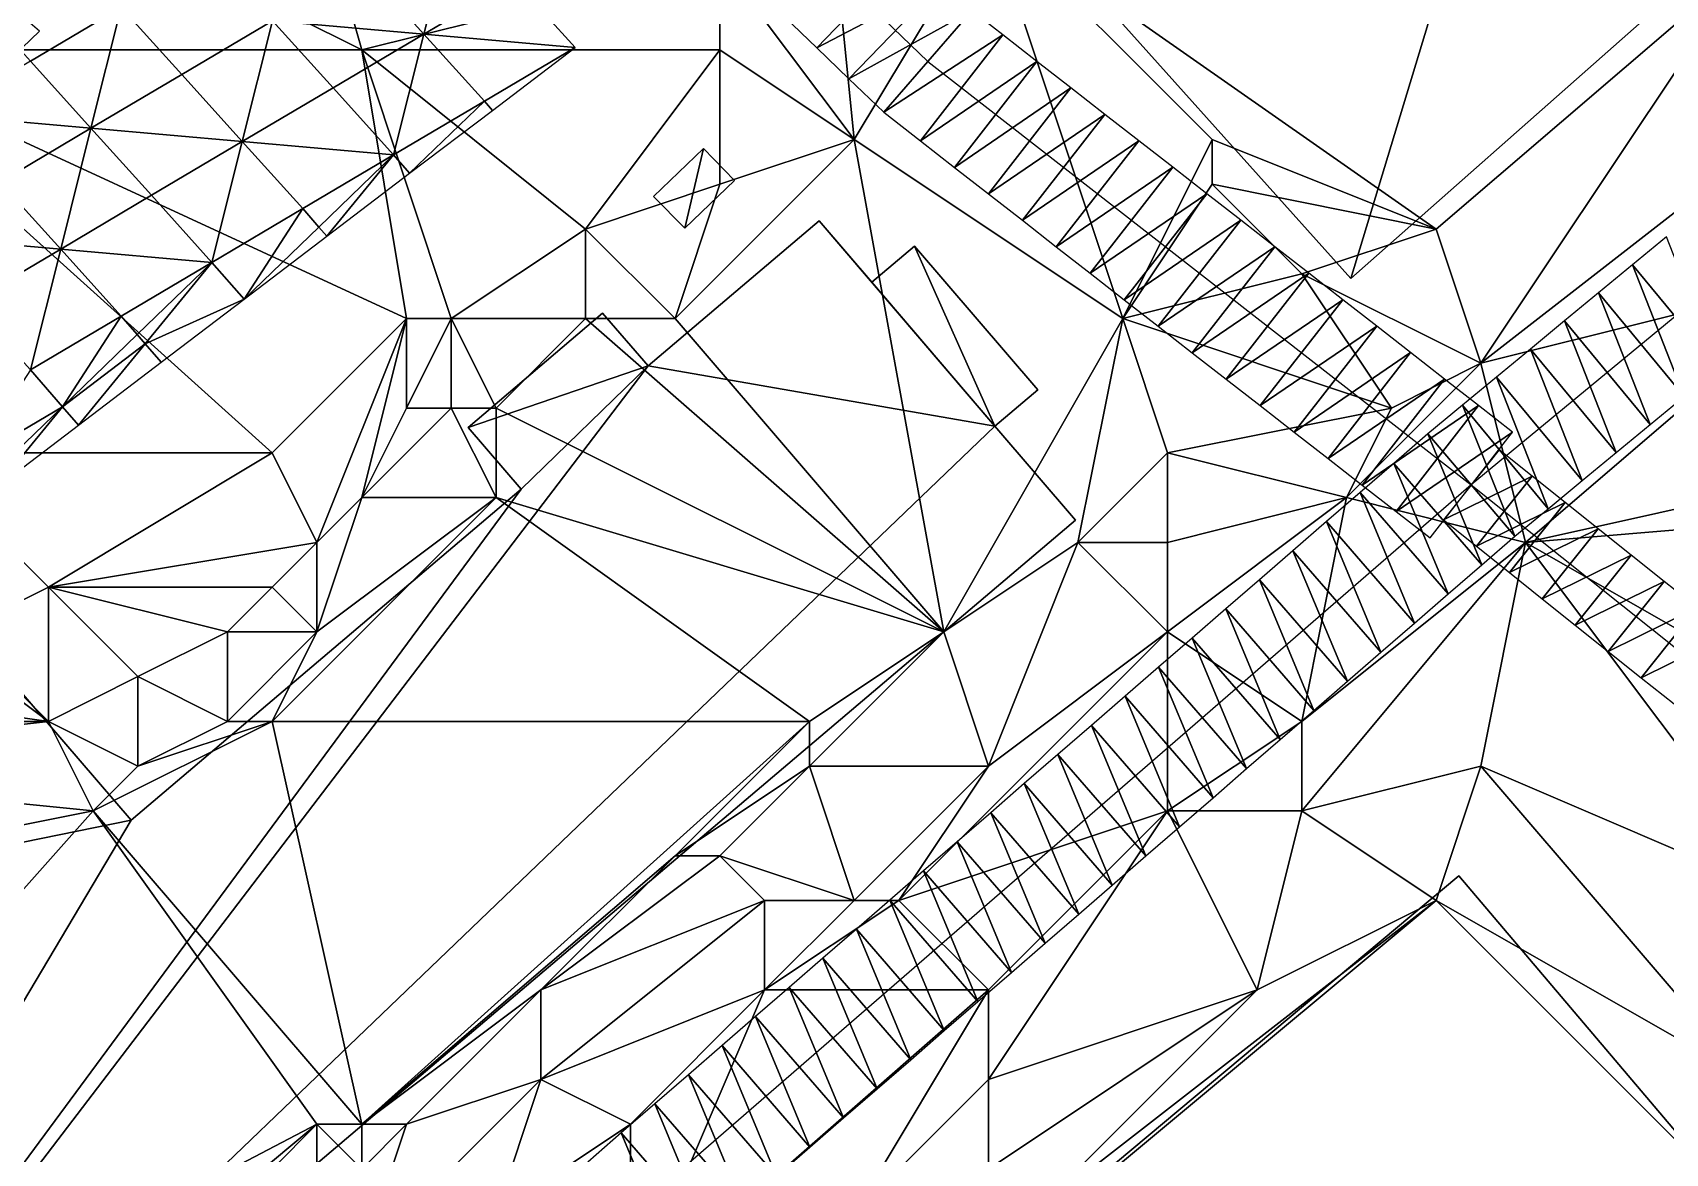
# Model space of a CAD drawing. Header units: metres. Extents: x -1103 to 901, y -902 to 905.
# Drawn here: x -632.7 to -559.8, y 78.7 to 128.8 of the extents above; entities that cross this region are included whole.
import ezdxf

# ---------------------------------------------------------------- set-up
doc = ezdxf.new("R2010")
doc.units = ezdxf.units.M
for name, color, linetype in [('OSM_BUILDING_FOOTPRINTS', 7, 'CONTINUOUS'), ('OSM_BUILDING_ROOFS', 1, 'CONTINUOUS'), ('OSM_BUILDING_WALLS', 8, 'CONTINUOUS'), ('OSM_PARKING', 8, 'CONTINUOUS'), ('OSM_ROAD_AXES', 2, 'CONTINUOUS'), ('OSM_ROAD_SURFACE', 9, 'CONTINUOUS'), ('OSM_TERRAIN', 3, 'CONTINUOUS')]:
    doc.layers.add(name, color=color, linetype=linetype)

msp = doc.modelspace()

# ---------------------------------------------------------------- linework, layer by layer
at = {"layer": 'OSM_BUILDING_FOOTPRINTS'}
for points in [[(-587.352, 132.904, 14.427), (-562.592, 154.779, 14.427), (-549.051, 139.661, 14.427), (-573.811, 117.786, 14.427), (-587.352, 132.904, 14.427)], [(-604.96, 121.457, 15.962), (-602.728, 123.592, 15.962), (-601.346, 122.165, 15.962), (-603.568, 120.031, 15.962), (-604.96, 121.457, 15.962)], [(-676.732, 73.671, 14.666), (-665.833, 82.916, 14.666), (-667.513, 84.885, 14.666), (-662.771, 88.91, 14.666), (-661.058, 86.909, 14.666), (-638.796, 105.787, 14.666), (-628.306, 93.589, 14.666), (-610.874, 108.375, 14.666), (-613.251, 111.139, 14.666), (-607.237, 116.238, 14.666), (-605.203, 113.882, 14.666), (-597.565, 120.363, 14.666), (-595.211, 117.62, 14.666), (-593.31, 119.235, 14.666), (-587.794, 112.821, 14.666), (-589.717, 111.184, 14.666), (-586.114, 106.993, 14.666), (-655.099, 48.49, 14.666), (-676.732, 73.671, 14.666)], [(-568.991, 91.101, 11.291), (-554.278, 73.75, 11.291), (-580.663, 51.664, 11.291), (-595.376, 69.016, 11.291), (-568.991, 91.101, 11.291)]]:
    msp.add_polyline3d(points, close=True, dxfattribs=at)
at = {"layer": 'OSM_BUILDING_ROOFS'}
for points in [[(-562.592, 154.779, 26.027), (-587.352, 132.904, 26.027), (-573.811, 117.786, 26.027)], [(-562.592, 154.779, 26.027), (-573.811, 117.786, 26.027), (-549.051, 139.661, 26.027)], [(-602.728, 123.592, 25.962), (-604.96, 121.457, 25.962), (-603.568, 120.031, 25.962)], [(-602.728, 123.592, 25.962), (-603.568, 120.031, 25.962), (-601.346, 122.165, 25.962)], [(-589.717, 111.184, 55.066), (-597.565, 120.363, 55.066), (-605.203, 113.882, 55.066)], [(-589.717, 111.184, 55.066), (-595.211, 117.62, 55.066), (-597.565, 120.363, 55.066)], [(-589.717, 111.184, 55.066), (-593.31, 119.235, 55.066), (-595.211, 117.62, 55.066)], [(-589.717, 111.184, 55.066), (-587.794, 112.821, 55.066), (-593.31, 119.235, 55.066)], [(-605.203, 113.882, 55.066), (-607.237, 116.238, 55.066), (-613.251, 111.139, 55.066)], [(-655.099, 48.49, 55.066), (-589.717, 111.184, 55.066), (-605.203, 113.882, 55.066)], [(-655.099, 48.49, 55.066), (-605.203, 113.882, 55.066), (-610.874, 108.375, 55.066)], [(-605.203, 113.882, 55.066), (-613.251, 111.139, 55.066), (-610.874, 108.375, 55.066)], [(-655.099, 48.49, 55.066), (-586.114, 106.993, 55.066), (-589.717, 111.184, 55.066)], [(-655.099, 48.49, 55.066), (-610.874, 108.375, 55.066), (-628.306, 93.589, 55.066)], [(-628.306, 93.589, 55.066), (-638.796, 105.787, 55.066), (-661.058, 86.909, 55.066)], [(-655.099, 48.49, 55.066), (-628.306, 93.589, 55.066), (-661.058, 86.909, 55.066)], [(-554.278, 73.75, 80.491), (-568.991, 91.101, 80.491), (-595.376, 69.016, 80.491)]]:
    msp.add_3dface(points, dxfattribs=at)
at = {"layer": 'OSM_BUILDING_WALLS'}
for points in [[(-573.811, 117.786, 14.427), (-549.051, 139.661, 14.427), (-549.051, 139.661, 26.027)], [(-573.811, 117.786, 14.427), (-549.051, 139.661, 26.027), (-573.811, 117.786, 26.027)], [(-587.352, 132.904, 14.427), (-573.811, 117.786, 14.427), (-573.811, 117.786, 26.027)], [(-587.352, 132.904, 14.427), (-573.811, 117.786, 26.027), (-587.352, 132.904, 26.027)], [(-602.728, 123.592, 15.962), (-604.96, 121.457, 15.962), (-604.96, 121.457, 25.962)], [(-602.728, 123.592, 15.962), (-604.96, 121.457, 25.962), (-602.728, 123.592, 25.962)], [(-601.346, 122.165, 15.962), (-602.728, 123.592, 15.962), (-602.728, 123.592, 25.962)], [(-601.346, 122.165, 15.962), (-602.728, 123.592, 25.962), (-601.346, 122.165, 25.962)], [(-603.568, 120.031, 15.962), (-601.346, 122.165, 15.962), (-601.346, 122.165, 25.962)], [(-603.568, 120.031, 15.962), (-601.346, 122.165, 25.962), (-603.568, 120.031, 25.962)], [(-604.96, 121.457, 15.962), (-603.568, 120.031, 15.962), (-603.568, 120.031, 25.962)], [(-604.96, 121.457, 15.962), (-603.568, 120.031, 25.962), (-604.96, 121.457, 25.962)], [(-597.565, 120.363, 14.666), (-605.203, 113.882, 14.666), (-605.203, 113.882, 55.066)], [(-597.565, 120.363, 14.666), (-605.203, 113.882, 55.066), (-597.565, 120.363, 55.066)], [(-595.211, 117.62, 14.666), (-597.565, 120.363, 14.666), (-597.565, 120.363, 55.066)], [(-595.211, 117.62, 14.666), (-597.565, 120.363, 55.066), (-595.211, 117.62, 55.066)], [(-593.31, 119.235, 14.666), (-595.211, 117.62, 14.666), (-595.211, 117.62, 55.066)], [(-593.31, 119.235, 14.666), (-595.211, 117.62, 55.066), (-593.31, 119.235, 55.066)], [(-587.794, 112.821, 14.666), (-593.31, 119.235, 14.666), (-593.31, 119.235, 55.066)], [(-587.794, 112.821, 14.666), (-593.31, 119.235, 55.066), (-587.794, 112.821, 55.066)], [(-607.237, 116.238, 14.666), (-613.251, 111.139, 14.666), (-613.251, 111.139, 55.066)], [(-607.237, 116.238, 14.666), (-613.251, 111.139, 55.066), (-607.237, 116.238, 55.066)], [(-605.203, 113.882, 14.666), (-607.237, 116.238, 14.666), (-607.237, 116.238, 55.066)], [(-605.203, 113.882, 14.666), (-607.237, 116.238, 55.066), (-605.203, 113.882, 55.066)], [(-589.717, 111.184, 14.666), (-587.794, 112.821, 14.666), (-587.794, 112.821, 55.066)], [(-589.717, 111.184, 14.666), (-587.794, 112.821, 55.066), (-589.717, 111.184, 55.066)], [(-613.251, 111.139, 14.666), (-610.874, 108.375, 14.666), (-610.874, 108.375, 55.066)], [(-613.251, 111.139, 14.666), (-610.874, 108.375, 55.066), (-613.251, 111.139, 55.066)], [(-586.114, 106.993, 14.666), (-589.717, 111.184, 14.666), (-589.717, 111.184, 55.066)], [(-586.114, 106.993, 14.666), (-589.717, 111.184, 55.066), (-586.114, 106.993, 55.066)], [(-610.874, 108.375, 14.666), (-628.306, 93.589, 14.666), (-628.306, 93.589, 55.066)], [(-610.874, 108.375, 14.666), (-628.306, 93.589, 55.066), (-610.874, 108.375, 55.066)], [(-655.099, 48.49, 14.666), (-586.114, 106.993, 14.666), (-586.114, 106.993, 55.066)], [(-655.099, 48.49, 14.666), (-586.114, 106.993, 55.066), (-655.099, 48.49, 55.066)], [(-628.306, 93.589, 14.666), (-638.796, 105.787, 14.666), (-638.796, 105.787, 55.066)], [(-628.306, 93.589, 14.666), (-638.796, 105.787, 55.066), (-628.306, 93.589, 55.066)], [(-568.991, 91.101, 11.291), (-595.376, 69.016, 11.291), (-595.376, 69.016, 80.491)], [(-568.991, 91.101, 11.291), (-595.376, 69.016, 80.491), (-568.991, 91.101, 80.491)], [(-554.278, 73.75, 11.291), (-568.991, 91.101, 11.291), (-568.991, 91.101, 80.491)], [(-554.278, 73.75, 11.291), (-568.991, 91.101, 80.491), (-554.278, 73.75, 80.491)]]:
    msp.add_3dface(points, dxfattribs=at)
at = {"layer": 'OSM_PARKING'}
for points in [[(-617.927, 131.705, 18.273), (-615.224, 128.709, 18.404), (-613.87, 134.106, 17.71)], [(-615.224, 128.709, 18.404), (-611.168, 131.111, 17.842), (-613.87, 134.106, 17.71)], [(-621.984, 129.304, 18.76), (-615.224, 128.709, 18.404), (-617.927, 131.705, 18.273)], [(-615.224, 128.709, 18.404), (-608.465, 128.115, 18.095), (-611.168, 131.111, 17.842)], [(-632.799, 127.497, 19.458), (-628.743, 129.898, 19.043), (-635.502, 130.493, 19.326)], [(-630.097, 124.501, 19.477), (-628.743, 129.898, 19.043), (-632.799, 127.497, 19.458)], [(-630.097, 124.501, 19.477), (-626.04, 126.903, 19.148), (-628.743, 129.898, 19.043)], [(-626.04, 126.903, 19.148), (-621.984, 129.304, 18.76), (-628.743, 129.898, 19.043)], [(-623.338, 123.907, 19.167), (-621.984, 129.304, 18.76), (-626.04, 126.903, 19.148)], [(-623.338, 123.907, 19.167), (-619.281, 126.308, 18.838), (-621.984, 129.304, 18.76)], [(-619.281, 126.308, 18.838), (-615.224, 128.709, 18.404), (-621.984, 129.304, 18.76)], [(-616.578, 123.313, 18.836), (-615.224, 128.709, 18.404), (-619.281, 126.308, 18.838)], [(-616.578, 123.313, 18.836), (-612.522, 125.714, 18.443), (-615.224, 128.709, 18.404)], [(-612.522, 125.714, 18.443), (-608.465, 128.115, 18.095), (-615.224, 128.709, 18.404)], [(-612.522, 125.714, 18.443), (-612.164, 125.302, 18.437), (-608.465, 128.115, 18.095)], [(-636.856, 125.096, 19.792), (-630.097, 124.501, 19.477), (-632.799, 127.497, 19.458)], [(-623.338, 123.907, 19.167), (-626.04, 126.903, 19.148), (-630.097, 124.501, 19.477)], [(-623.338, 123.907, 19.167), (-616.578, 123.313, 18.836), (-619.281, 126.308, 18.838)], [(-616.578, 123.313, 18.836), (-615.862, 122.489, 18.827), (-612.522, 125.714, 18.443)], [(-612.522, 125.714, 18.443), (-615.862, 122.489, 18.827), (-612.164, 125.302, 18.437)], [(-634.153, 122.1, 19.829), (-630.097, 124.501, 19.477), (-636.856, 125.096, 19.792)], [(-634.153, 122.1, 19.829), (-631.451, 119.104, 19.865), (-630.097, 124.501, 19.477)], [(-631.451, 119.104, 19.865), (-627.394, 121.506, 19.496), (-630.097, 124.501, 19.477)], [(-627.394, 121.506, 19.496), (-623.338, 123.907, 19.167), (-630.097, 124.501, 19.477)], [(-624.692, 118.51, 19.53), (-623.338, 123.907, 19.167), (-627.394, 121.506, 19.496)], [(-624.692, 118.51, 19.53), (-620.635, 120.911, 19.186), (-623.338, 123.907, 19.167)], [(-620.635, 120.911, 19.186), (-616.578, 123.313, 18.836), (-623.338, 123.907, 19.167)], [(-620.635, 120.911, 19.186), (-619.919, 120.088, 19.193), (-616.578, 123.313, 18.836)], [(-616.578, 123.313, 18.836), (-619.919, 120.088, 19.193), (-619.561, 119.676, 19.196)], [(-616.578, 123.313, 18.836), (-619.561, 119.676, 19.196), (-615.862, 122.489, 18.827)], [(-638.21, 119.699, 19.955), (-631.451, 119.104, 19.865), (-634.153, 122.1, 19.829)], [(-631.451, 119.104, 19.865), (-624.692, 118.51, 19.53), (-627.394, 121.506, 19.496)], [(-624.692, 118.51, 19.53), (-623.26, 116.863, 19.553), (-620.635, 120.911, 19.186)], [(-620.635, 120.911, 19.186), (-623.26, 116.863, 19.553), (-619.919, 120.088, 19.193)], [(-635.507, 116.703, 19.964), (-631.451, 119.104, 19.865), (-638.21, 119.699, 19.955)], [(-619.919, 120.088, 19.193), (-623.26, 116.863, 19.553), (-619.561, 119.676, 19.196)], [(-632.805, 113.708, 19.973), (-631.451, 119.104, 19.865), (-635.507, 116.703, 19.964)], [(-632.805, 113.708, 19.973), (-628.748, 116.109, 19.902), (-631.451, 119.104, 19.865)], [(-628.748, 116.109, 19.902), (-624.692, 118.51, 19.53), (-631.451, 119.104, 19.865)], [(-628.748, 116.109, 19.902), (-628.032, 115.285, 19.906), (-624.692, 118.51, 19.53)], [(-624.692, 118.51, 19.53), (-628.032, 115.285, 19.906), (-627.675, 114.873, 19.908)], [(-624.692, 118.51, 19.53), (-627.675, 114.873, 19.908), (-623.26, 116.863, 19.553)], [(-627.675, 114.873, 19.908), (-626.959, 114.049, 19.91), (-623.26, 116.863, 19.553)], [(-632.805, 113.708, 19.973), (-631.373, 112.06, 19.978), (-628.748, 116.109, 19.902)], [(-628.748, 116.109, 19.902), (-631.373, 112.06, 19.978), (-628.032, 115.285, 19.906)], [(-628.032, 115.285, 19.906), (-631.373, 112.06, 19.978), (-627.675, 114.873, 19.908)], [(-627.675, 114.873, 19.908), (-631.373, 112.06, 19.978), (-630.658, 111.236, 19.98)], [(-627.675, 114.873, 19.908), (-630.658, 111.236, 19.98), (-626.959, 114.049, 19.91)], [(-632.805, 113.708, 19.973), (-635.43, 109.659, 20.026), (-631.373, 112.06, 19.978)], [(-635.43, 109.659, 20.026), (-634.714, 108.835, 19.979), (-631.373, 112.06, 19.978)], [(-631.373, 112.06, 19.978), (-634.714, 108.835, 19.979), (-634.356, 108.423, 19.955)], [(-631.373, 112.06, 19.978), (-634.356, 108.423, 19.955), (-630.658, 111.236, 19.98)]]:
    msp.add_3dface(points, dxfattribs=at)
at = {"layer": 'OSM_ROAD_AXES'}
for points in [[(-361.459, 281.704, 11.575), (-475.743, 185.059, 13.242), (-568.428, 108.563, 15.081), (-658.459, 30.519, 14.781), (-712.633, -16.991, 17.947), (-735.857, -37.053, 19.852), (-738.543, -38.988, 20.274), (-740.676, -40.835, 20.932), (-812.988, -100.179, 24.888), (-836.908, -123.458, 22.18), (-868.952, -154.745, 17.428), (-897.758, -186.208, 15.969), (-899.913, -187.933, 15.965)], [(-627.643, 160.407, 16.433), (-618.623, 152.411, 16.249), (-592.713, 127.485, 17.099), (-568.428, 108.563, 15.081)], [(-568.428, 108.563, 15.081), (-552.223, 95.646, 14.291), (-529.971, 80.219, 14.083), (-461.681, 7.43, 15.481), (-453.214, -0.566, 15.33), (-451.887, -1.805, 15.322), (-451.08, -2.579, 15.323)]]:
    msp.add_polyline3d(points, dxfattribs=at)
at = {"layer": 'OSM_ROAD_SURFACE'}
for points in [[(-599.111, 129.477, 17.162), (-597.672, 128.092, 17.23), (-593.512, 132.416, 17.073)], [(-597.672, 128.092, 17.23), (-592.072, 131.032, 17.077), (-593.512, 132.416, 17.073)], [(-635.441, 131.439, 19.188), (-633.931, 127.366, 19.481), (-632.402, 128.838, 19.29)], [(-597.672, 128.092, 17.23), (-596.232, 126.708, 17.297), (-592.072, 131.032, 17.077)], [(-596.232, 126.708, 17.297), (-590.746, 129.75, 17.018), (-592.072, 131.032, 17.077)], [(-596.232, 126.708, 17.297), (-594.68, 125.219, 17.28), (-590.746, 129.75, 17.018)], [(-594.68, 125.219, 17.28), (-589.351, 128.669, 16.943), (-590.746, 129.75, 17.018)], [(-594.68, 125.219, 17.28), (-593.039, 123.936, 17.192), (-589.351, 128.669, 16.943)], [(-593.039, 123.936, 17.192), (-587.833, 127.486, 16.862), (-589.351, 128.669, 16.943)], [(-593.039, 123.936, 17.192), (-591.521, 122.753, 17.111), (-587.833, 127.486, 16.862)], [(-591.521, 122.753, 17.111), (-586.316, 126.303, 16.877), (-587.833, 127.486, 16.862)], [(-591.521, 122.753, 17.111), (-590.003, 121.57, 17.029), (-586.316, 126.303, 16.877)], [(-590.003, 121.57, 17.029), (-584.798, 125.121, 16.893), (-586.316, 126.303, 16.877)], [(-590.003, 121.57, 17.029), (-588.485, 120.388, 16.948), (-584.798, 125.121, 16.893)], [(-588.485, 120.388, 16.948), (-583.28, 123.938, 16.909), (-584.798, 125.121, 16.893)], [(-588.485, 120.388, 16.948), (-586.968, 119.205, 16.867), (-583.28, 123.938, 16.909)], [(-586.968, 119.205, 16.867), (-581.762, 122.756, 16.925), (-583.28, 123.938, 16.909)], [(-586.968, 119.205, 16.867), (-585.45, 118.023, 16.786), (-581.762, 122.756, 16.925)], [(-585.45, 118.023, 16.786), (-580.244, 121.573, 16.765), (-581.762, 122.756, 16.925)], [(-585.45, 118.023, 16.786), (-583.932, 116.84, 16.734), (-580.244, 121.573, 16.765)], [(-583.932, 116.84, 16.734), (-578.726, 120.39, 16.615), (-580.244, 121.573, 16.765)], [(-583.932, 116.84, 16.734), (-582.414, 115.657, 16.617), (-578.726, 120.39, 16.615)], [(-582.414, 115.657, 16.617), (-577.209, 119.208, 16.465), (-578.726, 120.39, 16.615)], [(-559.701, 119.655, 15.68), (-561.221, 118.401, 15.627), (-557.401, 113.774, 15.492)], [(-582.414, 115.657, 16.617), (-580.896, 114.475, 16.498), (-577.209, 119.208, 16.465)], [(-580.896, 114.475, 16.498), (-575.691, 118.025, 16.344), (-577.209, 119.208, 16.465)], [(-561.221, 118.401, 15.627), (-562.74, 117.147, 15.574), (-558.921, 112.52, 15.407)], [(-561.221, 118.401, 15.627), (-558.921, 112.52, 15.407), (-557.401, 113.774, 15.492)], [(-580.896, 114.475, 16.498), (-579.378, 113.292, 16.378), (-575.691, 118.025, 16.344)], [(-579.378, 113.292, 16.378), (-574.173, 116.843, 16.127), (-575.691, 118.025, 16.344)], [(-579.378, 113.292, 16.378), (-577.861, 112.11, 16.257), (-574.173, 116.843, 16.127)], [(-577.861, 112.11, 16.257), (-572.655, 115.66, 15.96), (-574.173, 116.843, 16.127)], [(-562.74, 117.147, 15.574), (-564.26, 115.893, 15.521), (-560.44, 111.265, 15.321)], [(-562.74, 117.147, 15.574), (-560.44, 111.265, 15.321), (-558.921, 112.52, 15.407)], [(-577.861, 112.11, 16.257), (-576.343, 110.927, 16.095), (-572.655, 115.66, 15.96)], [(-576.343, 110.927, 16.095), (-571.137, 114.477, 15.793), (-572.655, 115.66, 15.96)], [(-564.26, 115.893, 15.521), (-565.779, 114.639, 15.468), (-561.96, 110.011, 15.235)], [(-564.26, 115.893, 15.521), (-561.96, 110.011, 15.235), (-560.44, 111.265, 15.321)], [(-565.779, 114.639, 15.468), (-567.298, 113.385, 15.385), (-563.479, 108.757, 15.149)], [(-565.779, 114.639, 15.468), (-563.479, 108.757, 15.149), (-561.96, 110.011, 15.235)], [(-576.343, 110.927, 16.095), (-574.825, 109.744, 15.665), (-571.137, 114.477, 15.793)], [(-574.825, 109.744, 15.665), (-569.619, 113.295, 15.626), (-571.137, 114.477, 15.793)], [(-574.825, 109.744, 15.665), (-573.307, 108.562, 15.188), (-569.619, 113.295, 15.626)], [(-573.307, 108.562, 15.188), (-568.102, 112.112, 15.316), (-569.619, 113.295, 15.626)], [(-567.298, 113.385, 15.385), (-568.818, 112.131, 15.325), (-564.999, 107.503, 15.063)], [(-567.298, 113.385, 15.385), (-564.999, 107.503, 15.063), (-563.479, 108.757, 15.149)], [(-573.307, 108.562, 15.188), (-571.789, 107.379, 15.11), (-568.102, 112.112, 15.316)], [(-571.789, 107.379, 15.11), (-566.584, 110.93, 15.249), (-568.102, 112.112, 15.316)], [(-568.818, 112.131, 15.325), (-570.365, 110.853, 15.275), (-566.49, 106.273, 14.987)], [(-568.818, 112.131, 15.325), (-566.49, 106.273, 14.987), (-564.999, 107.503, 15.063)], [(-571.789, 107.379, 15.11), (-570.271, 106.197, 15.061), (-566.584, 110.93, 15.249)], [(-570.365, 110.853, 15.275), (-571.893, 109.529, 15.223), (-567.963, 104.996, 14.995)], [(-570.365, 110.853, 15.275), (-567.963, 104.996, 14.995), (-566.49, 106.273, 14.987)], [(-571.893, 109.529, 15.223), (-573.394, 108.228, 15.171), (-569.464, 103.695, 15.01)], [(-571.893, 109.529, 15.223), (-569.464, 103.695, 15.01), (-567.963, 104.996, 14.995)], [(-569.674, 106.999, 15.063), (-565.708, 108.953, 15.141), (-567.181, 110.127, 15.2)], [(-569.674, 106.999, 15.063), (-568.201, 105.825, 15.012), (-565.708, 108.953, 15.141)], [(-568.201, 105.825, 15.012), (-564.235, 107.779, 15.086), (-565.708, 108.953, 15.141)], [(-573.394, 108.228, 15.171), (-574.894, 106.928, 15.164), (-570.964, 102.394, 15.024)], [(-573.394, 108.228, 15.171), (-570.964, 102.394, 15.024), (-569.464, 103.695, 15.01)], [(-568.201, 105.825, 15.012), (-566.728, 104.651, 14.901), (-564.235, 107.779, 15.086)], [(-566.728, 104.651, 14.901), (-562.761, 106.604, 14.98), (-564.235, 107.779, 15.086)], [(-574.894, 106.928, 15.164), (-576.395, 105.627, 15.168), (-572.465, 101.093, 15.038)], [(-574.894, 106.928, 15.164), (-572.465, 101.093, 15.038), (-570.964, 102.394, 15.024)], [(-566.728, 104.651, 14.901), (-565.255, 103.476, 14.828), (-562.761, 106.604, 14.98)], [(-565.255, 103.476, 14.828), (-561.288, 105.43, 14.935), (-562.761, 106.604, 14.98)], [(-576.395, 105.627, 15.168), (-577.895, 104.326, 15.171), (-573.965, 99.793, 15.052)], [(-576.395, 105.627, 15.168), (-573.965, 99.793, 15.052), (-572.465, 101.093, 15.038)], [(-565.255, 103.476, 14.828), (-563.782, 102.302, 14.766), (-561.288, 105.43, 14.935)], [(-563.782, 102.302, 14.766), (-559.815, 104.256, 14.853), (-561.288, 105.43, 14.935)], [(-577.895, 104.326, 15.171), (-579.396, 103.026, 15.174), (-575.466, 98.492, 15.066)], [(-577.895, 104.326, 15.171), (-575.466, 98.492, 15.066), (-573.965, 99.793, 15.052)], [(-563.782, 102.302, 14.766), (-562.308, 101.128, 14.703), (-559.815, 104.256, 14.853)], [(-562.308, 101.128, 14.703), (-558.342, 103.082, 14.771), (-559.815, 104.256, 14.853)], [(-579.396, 103.026, 15.174), (-580.896, 101.725, 15.177), (-576.966, 97.191, 15.018)], [(-579.396, 103.026, 15.174), (-576.966, 97.191, 15.018), (-575.466, 98.492, 15.066)], [(-562.308, 101.128, 14.703), (-560.835, 99.954, 14.631), (-558.342, 103.082, 14.771)], [(-560.835, 99.954, 14.631), (-556.869, 101.907, 14.69), (-558.342, 103.082, 14.771)], [(-580.896, 101.725, 15.177), (-582.397, 100.424, 15.121), (-578.467, 95.89, 14.929)], [(-580.896, 101.725, 15.177), (-578.467, 95.89, 14.929), (-576.966, 97.191, 15.018)], [(-560.835, 99.954, 14.631), (-559.362, 98.779, 14.558), (-556.869, 101.907, 14.69)], [(-582.397, 100.424, 15.121), (-583.897, 99.123, 15.015), (-579.967, 94.59, 14.84)], [(-582.397, 100.424, 15.121), (-579.967, 94.59, 14.84), (-578.467, 95.89, 14.929)], [(-583.897, 99.123, 15.015), (-585.398, 97.823, 14.909), (-581.468, 93.289, 14.777)], [(-583.897, 99.123, 15.015), (-581.468, 93.289, 14.777), (-579.967, 94.59, 14.84)], [(-585.398, 97.823, 14.909), (-586.898, 96.522, 14.802), (-582.968, 91.988, 14.638)], [(-585.398, 97.823, 14.909), (-582.968, 91.988, 14.638), (-581.468, 93.289, 14.777)], [(-586.898, 96.522, 14.802), (-588.399, 95.221, 14.696), (-584.469, 90.687, 14.523)], [(-586.898, 96.522, 14.802), (-584.469, 90.687, 14.523), (-582.968, 91.988, 14.638)], [(-588.399, 95.221, 14.696), (-589.9, 93.92, 14.59), (-585.969, 89.387, 14.455)], [(-588.399, 95.221, 14.696), (-585.969, 89.387, 14.455), (-584.469, 90.687, 14.523)], [(-589.9, 93.92, 14.59), (-591.4, 92.62, 14.486), (-587.47, 88.086, 14.387)], [(-589.9, 93.92, 14.59), (-587.47, 88.086, 14.387), (-585.969, 89.387, 14.455)], [(-591.4, 92.62, 14.486), (-592.901, 91.319, 14.406), (-588.971, 86.785, 14.32)], [(-591.4, 92.62, 14.486), (-588.971, 86.785, 14.32), (-587.47, 88.086, 14.387)], [(-592.901, 91.319, 14.406), (-594.401, 90.018, 14.328), (-590.471, 85.484, 14.26)], [(-592.901, 91.319, 14.406), (-590.471, 85.484, 14.26), (-588.971, 86.785, 14.32)], [(-594.401, 90.018, 14.328), (-595.902, 88.717, 14.284), (-591.972, 84.184, 14.209)], [(-594.401, 90.018, 14.328), (-591.972, 84.184, 14.209), (-590.471, 85.484, 14.26)], [(-595.902, 88.717, 14.284), (-597.402, 87.417, 14.283), (-593.472, 82.883, 14.158)], [(-595.902, 88.717, 14.284), (-593.472, 82.883, 14.158), (-591.972, 84.184, 14.209)], [(-597.402, 87.417, 14.283), (-598.903, 86.116, 14.281), (-594.973, 81.582, 14.107)], [(-597.402, 87.417, 14.283), (-594.973, 81.582, 14.107), (-593.472, 82.883, 14.158)], [(-598.903, 86.116, 14.281), (-600.403, 84.815, 14.233), (-596.473, 80.281, 14.055)], [(-598.903, 86.116, 14.281), (-596.473, 80.281, 14.055), (-594.973, 81.582, 14.107)], [(-600.403, 84.815, 14.233), (-601.904, 83.514, 14.148), (-597.974, 78.981, 14.004)], [(-600.403, 84.815, 14.233), (-597.974, 78.981, 14.004), (-596.473, 80.281, 14.055)], [(-601.904, 83.514, 14.148), (-603.404, 82.214, 14.059), (-599.474, 77.68, 13.953)], [(-601.904, 83.514, 14.148), (-599.474, 77.68, 13.953), (-597.974, 78.981, 14.004)], [(-603.404, 82.214, 14.059), (-604.905, 80.913, 13.97), (-600.975, 76.379, 13.902)], [(-603.404, 82.214, 14.059), (-600.975, 76.379, 13.902), (-599.474, 77.68, 13.953)], [(-604.905, 80.913, 13.97), (-606.405, 79.612, 13.903), (-602.475, 75.079, 13.851)], [(-604.905, 80.913, 13.97), (-602.475, 75.079, 13.851), (-600.975, 76.379, 13.902)], [(-606.405, 79.612, 13.903), (-607.906, 78.311, 13.895), (-603.976, 73.778, 13.799)], [(-606.405, 79.612, 13.903), (-603.976, 73.778, 13.799), (-602.475, 75.079, 13.851)]]:
    msp.add_3dface(points, dxfattribs=at)
at = {"layer": 'OSM_TERRAIN'}
for points in [[(-602, 132, 16.981), (-596, 124, 17.316), (-598, 144, 16.811)], [(-596, 124, 17.316), (-590, 134, 16.895), (-598, 144, 16.811)], [(-642, 128, 19.805), (-630, 134, 18.619), (-642, 142, 18.162)], [(-618, 128, 18.596), (-622, 142, 17.347), (-630, 134, 18.619)], [(-618, 128, 18.596), (-602, 132, 16.981), (-622, 142, 17.347)], [(-642, 128, 19.805), (-618, 128, 18.596), (-630, 134, 18.619)], [(-596, 124, 17.316), (-584, 116, 16.664), (-590, 134, 16.895)], [(-590, 134, 16.895), (-584, 116, 16.664), (-580, 124, 16.951)], [(-580, 124, 16.951), (-570, 120, 16.893), (-590, 134, 16.895)], [(-570, 120, 16.893), (-556, 132, 16.968), (-590, 134, 16.895)], [(-618, 128, 18.596), (-602, 128, 17.636), (-602, 132, 16.981)], [(-602, 128, 17.636), (-596, 124, 17.316), (-602, 132, 16.981)], [(-570, 120, 16.893), (-568, 114, 15.365), (-556, 132, 16.968)], [(-568, 114, 15.365), (-550, 128, 15.976), (-556, 132, 16.968)], [(-638, 110, 19.978), (-622, 110, 19.819), (-642, 128, 19.805)], [(-642, 128, 19.805), (-622, 110, 19.819), (-616, 116, 19.118)], [(-642, 128, 19.805), (-616, 116, 19.118), (-618, 128, 18.596)], [(-616, 116, 19.118), (-614, 116, 18.95), (-618, 128, 18.596)], [(-614, 116, 18.95), (-608, 120, 18.296), (-618, 128, 18.596)], [(-608, 120, 18.296), (-602, 128, 17.636), (-618, 128, 18.596)], [(-608, 120, 18.296), (-602, 122, 18.085), (-602, 128, 17.636)], [(-602, 122, 18.085), (-596, 124, 17.316), (-602, 128, 17.636)], [(-552, 118, 15.734), (-550, 128, 15.976), (-568, 114, 15.365)], [(-592, 102, 17.161), (-596, 124, 17.316), (-604, 116, 17.396)], [(-604, 116, 17.396), (-596, 124, 17.316), (-602, 122, 18.085)], [(-592, 102, 17.161), (-584, 116, 16.664), (-596, 124, 17.316)], [(-584, 116, 16.664), (-580, 122, 16.721), (-580, 124, 16.951)], [(-580, 122, 16.721), (-570, 120, 16.893), (-580, 124, 16.951)], [(-604, 116, 17.396), (-602, 122, 18.085), (-608, 120, 18.296)], [(-584, 116, 16.664), (-576, 118, 16.283), (-580, 122, 16.721)], [(-576, 118, 16.283), (-570, 120, 16.893), (-580, 122, 16.721)], [(-614, 116, 18.95), (-608, 116, 17.273), (-608, 120, 18.296)], [(-608, 116, 17.273), (-604, 116, 17.396), (-608, 120, 18.296)], [(-568, 114, 15.365), (-570, 120, 16.893), (-576, 118, 16.283)], [(-584, 116, 16.664), (-572, 112, 15.891), (-576, 118, 16.283)], [(-572, 112, 15.891), (-568, 114, 15.365), (-576, 118, 16.283)], [(-566, 106, 14.917), (-552, 118, 15.734), (-568, 114, 15.365)], [(-566, 106, 14.917), (-548, 110, 14.962), (-552, 118, 15.734)], [(-620, 106, 19.469), (-616, 116, 19.118), (-622, 110, 19.819)], [(-620, 106, 19.469), (-618, 108, 19.501), (-616, 116, 19.118)], [(-618, 108, 19.501), (-616, 112, 18.723), (-616, 116, 19.118)], [(-616, 112, 18.723), (-614, 112, 17.732), (-614, 116, 18.95)], [(-616, 112, 18.723), (-614, 116, 18.95), (-616, 116, 19.118)], [(-614, 112, 17.732), (-612, 112, 17.161), (-614, 116, 18.95)], [(-612, 112, 17.161), (-608, 116, 17.273), (-614, 116, 18.95)], [(-612, 112, 17.161), (-592, 102, 17.161), (-608, 116, 17.273)], [(-608, 116, 17.273), (-592, 102, 17.161), (-604, 116, 17.396)], [(-586, 106, 16.991), (-584, 116, 16.664), (-592, 102, 17.161)], [(-586, 106, 16.991), (-582, 110, 16.359), (-584, 116, 16.664)], [(-582, 110, 16.359), (-572, 112, 15.891), (-584, 116, 16.664)], [(-574, 108, 15.116), (-568, 114, 15.365), (-572, 112, 15.891)], [(-574, 108, 15.116), (-566, 106, 14.917), (-568, 114, 15.365)], [(-618, 108, 19.501), (-612, 108, 17.365), (-614, 112, 17.732)], [(-618, 108, 19.501), (-614, 112, 17.732), (-616, 112, 18.723)], [(-612, 108, 17.365), (-612, 112, 17.161), (-614, 112, 17.732)], [(-612, 108, 17.365), (-592, 102, 17.161), (-612, 112, 17.161)], [(-574, 108, 15.116), (-572, 112, 15.891), (-582, 110, 16.359)], [(-636, 108, 19.6), (-632, 104, 19.626), (-638, 110, 19.978)], [(-632, 104, 19.626), (-622, 110, 19.819), (-638, 110, 19.978)], [(-632, 104, 19.626), (-620, 106, 19.469), (-622, 110, 19.819)], [(-586, 106, 16.991), (-582, 106, 15.983), (-582, 110, 16.359)], [(-582, 106, 15.983), (-574, 108, 15.116), (-582, 110, 16.359)], [(-542, 108, 15.102), (-548, 110, 14.962), (-566, 106, 14.917)], [(-636, 102, 17.161), (-632, 104, 19.626), (-636, 108, 19.6)], [(-622, 98, 17.161), (-612, 108, 17.365), (-620, 102, 17.653)], [(-622, 98, 17.161), (-598, 98, 17.161), (-612, 108, 17.365)], [(-620, 102, 17.653), (-618, 108, 19.501), (-620, 106, 19.469)], [(-620, 102, 17.653), (-612, 108, 17.365), (-618, 108, 19.501)], [(-598, 98, 17.161), (-592, 102, 17.161), (-612, 108, 17.365)], [(-576, 98, 15.021), (-574, 108, 15.116), (-582, 102, 15.144)], [(-582, 102, 15.144), (-574, 108, 15.116), (-582, 106, 15.983)], [(-576, 98, 15.021), (-566, 106, 14.917), (-574, 108, 15.116)], [(-552, 98, 14.368), (-542, 108, 15.102), (-566, 106, 14.917)], [(-632, 104, 19.626), (-622, 104, 19.335), (-620, 106, 19.469)], [(-622, 104, 19.335), (-620, 102, 17.653), (-620, 106, 19.469)], [(-592, 102, 17.161), (-590, 96, 14.868), (-586, 106, 16.991)], [(-590, 96, 14.868), (-582, 102, 15.144), (-586, 106, 16.991)], [(-586, 106, 16.991), (-582, 102, 15.144), (-582, 106, 15.983)], [(-576, 98, 15.021), (-576, 94, 14.397), (-566, 106, 14.917)], [(-576, 94, 14.397), (-568, 96, 14.358), (-566, 106, 14.917)], [(-568, 96, 14.358), (-554, 90, 14.051), (-566, 106, 14.917)], [(-554, 90, 14.051), (-552, 98, 14.368), (-566, 106, 14.917)], [(-646, 100, 17.297), (-632, 98, 17.198), (-640, 104, 17.161)], [(-632, 98, 17.198), (-636, 102, 17.161), (-640, 104, 17.161)], [(-636, 102, 17.161), (-632, 98, 17.198), (-632, 104, 19.626)], [(-632, 98, 17.198), (-628, 100, 19.208), (-632, 104, 19.626)], [(-628, 100, 19.208), (-624, 102, 19.089), (-632, 104, 19.626)], [(-624, 102, 19.089), (-622, 104, 19.335), (-632, 104, 19.626)], [(-624, 102, 19.089), (-620, 102, 17.653), (-622, 104, 19.335)], [(-628, 100, 19.208), (-624, 98, 17.407), (-624, 102, 19.089)], [(-622, 98, 17.161), (-620, 102, 17.653), (-624, 98, 17.407)], [(-624, 98, 17.407), (-620, 102, 17.653), (-624, 102, 19.089)], [(-598, 96, 16.961), (-592, 102, 17.161), (-598, 98, 17.161)], [(-598, 96, 16.961), (-590, 96, 14.868), (-592, 102, 17.161)], [(-594, 90, 14.236), (-582, 102, 15.144), (-590, 96, 14.868)], [(-594, 90, 14.236), (-582, 94, 14.852), (-582, 102, 15.144)], [(-582, 94, 14.852), (-576, 98, 15.021), (-582, 102, 15.144)], [(-648, 98, 17.168), (-632, 98, 17.198), (-646, 100, 17.297)], [(-628, 96, 17.846), (-628, 100, 19.208), (-632, 98, 17.198)], [(-628, 96, 17.846), (-624, 98, 17.407), (-628, 100, 19.208)], [(-630, 94, 17.161), (-632, 98, 17.198), (-650, 96, 17.161)], [(-650, 96, 17.161), (-632, 98, 17.198), (-648, 98, 17.168)], [(-630, 94, 17.161), (-628, 96, 17.846), (-632, 98, 17.198)], [(-630, 94, 17.161), (-618, 80, 17.161), (-622, 98, 17.161)], [(-630, 94, 17.161), (-622, 98, 17.161), (-628, 96, 17.846)], [(-628, 96, 17.846), (-622, 98, 17.161), (-624, 98, 17.407)], [(-618, 80, 17.161), (-598, 98, 17.161), (-622, 98, 17.161)], [(-604, 92, 17.161), (-598, 98, 17.161), (-618, 80, 17.161)], [(-604, 92, 17.161), (-598, 96, 16.961), (-598, 98, 17.161)], [(-582, 94, 14.852), (-576, 94, 14.397), (-576, 98, 15.021)], [(-660, 88, 17.192), (-630, 94, 17.161), (-650, 96, 17.161)], [(-602, 92, 16.765), (-598, 96, 16.961), (-604, 92, 17.161)], [(-596, 90, 14.431), (-598, 96, 16.961), (-602, 92, 16.765)], [(-596, 90, 14.431), (-590, 96, 14.868), (-598, 96, 16.961)], [(-594, 90, 14.236), (-590, 96, 14.868), (-596, 90, 14.431)], [(-570, 90, 13.484), (-568, 96, 14.358), (-576, 94, 14.397)], [(-570, 90, 13.484), (-556, 82, 13.888), (-568, 96, 14.358)], [(-556, 82, 13.888), (-554, 90, 14.051), (-568, 96, 14.358)], [(-620, 80, 17.161), (-630, 94, 17.161), (-662, 58, 17.161)], [(-662, 58, 17.161), (-630, 94, 17.161), (-660, 88, 17.192)], [(-620, 80, 17.161), (-618, 80, 17.161), (-630, 94, 17.161)], [(-594, 90, 14.236), (-590, 86, 14.248), (-582, 94, 14.852)], [(-590, 82, 13.333), (-582, 94, 14.852), (-590, 86, 14.248)], [(-590, 82, 13.333), (-578, 86, 13.6), (-582, 94, 14.852)], [(-578, 86, 13.6), (-576, 94, 14.397), (-582, 94, 14.852)], [(-578, 86, 13.6), (-570, 90, 13.484), (-576, 94, 14.397)], [(-610, 86, 16.954), (-604, 92, 17.161), (-618, 80, 17.161)], [(-600, 90, 15.29), (-602, 92, 16.765), (-610, 86, 16.954)], [(-610, 86, 16.954), (-602, 92, 16.765), (-604, 92, 17.161)], [(-600, 90, 15.29), (-596, 90, 14.431), (-602, 92, 16.765)], [(-610, 82, 15.255), (-600, 90, 15.29), (-610, 86, 16.954)], [(-610, 82, 15.255), (-600, 86, 14.23), (-600, 90, 15.29)], [(-600, 86, 14.23), (-590, 86, 14.248), (-594, 90, 14.236)], [(-600, 90, 15.29), (-600, 86, 14.23), (-596, 90, 14.431)], [(-600, 86, 14.23), (-594, 90, 14.236), (-596, 90, 14.431)], [(-594, 70, 13.484), (-570, 90, 13.484), (-588, 76, 13.356)], [(-594, 70, 13.484), (-554, 74, 13.518), (-570, 90, 13.484)], [(-588, 76, 13.356), (-570, 90, 13.484), (-578, 86, 13.6)], [(-570, 90, 13.484), (-554, 74, 13.518), (-556, 82, 13.888)], [(-616, 80, 16.648), (-610, 86, 16.954), (-618, 80, 17.161)], [(-616, 80, 16.648), (-610, 82, 15.255), (-610, 86, 16.954)], [(-606, 80, 13.856), (-600, 86, 14.23), (-610, 82, 15.255)], [(-606, 72, 13.677), (-596, 76, 13.064), (-590, 86, 14.248)], [(-606, 72, 13.677), (-600, 86, 14.23), (-606, 80, 13.856)], [(-606, 72, 13.677), (-590, 86, 14.248), (-600, 86, 14.23)], [(-596, 76, 13.064), (-590, 82, 13.333), (-590, 86, 14.248)], [(-588, 76, 13.356), (-578, 86, 13.6), (-590, 78, 12.963)], [(-590, 78, 12.963), (-578, 86, 13.6), (-590, 82, 13.333)], [(-618, 74, 14.912), (-612, 76, 13.852), (-610, 82, 15.255)], [(-618, 74, 14.912), (-610, 82, 15.255), (-616, 80, 16.648)], [(-612, 76, 13.852), (-606, 80, 13.856), (-610, 82, 15.255)], [(-596, 76, 13.064), (-590, 78, 12.963), (-590, 82, 13.333)], [(-644, 60, 17.161), (-620, 80, 17.161), (-662, 58, 17.161)], [(-644, 60, 17.161), (-622, 78, 17.161), (-620, 80, 17.161)], [(-622, 78, 17.161), (-620, 78, 17.093), (-620, 80, 17.161)], [(-620, 78, 17.093), (-618, 78, 16.56), (-620, 80, 17.161)], [(-618, 78, 16.56), (-618, 80, 17.161), (-620, 80, 17.161)], [(-618, 78, 16.56), (-618, 74, 14.912), (-616, 80, 16.648)], [(-618, 78, 16.56), (-616, 80, 16.648), (-618, 80, 17.161)], [(-606, 72, 13.677), (-606, 80, 13.856), (-612, 76, 13.852)]]:
    msp.add_3dface(points, dxfattribs=at)

doc.saveas('drawing.dxf')
